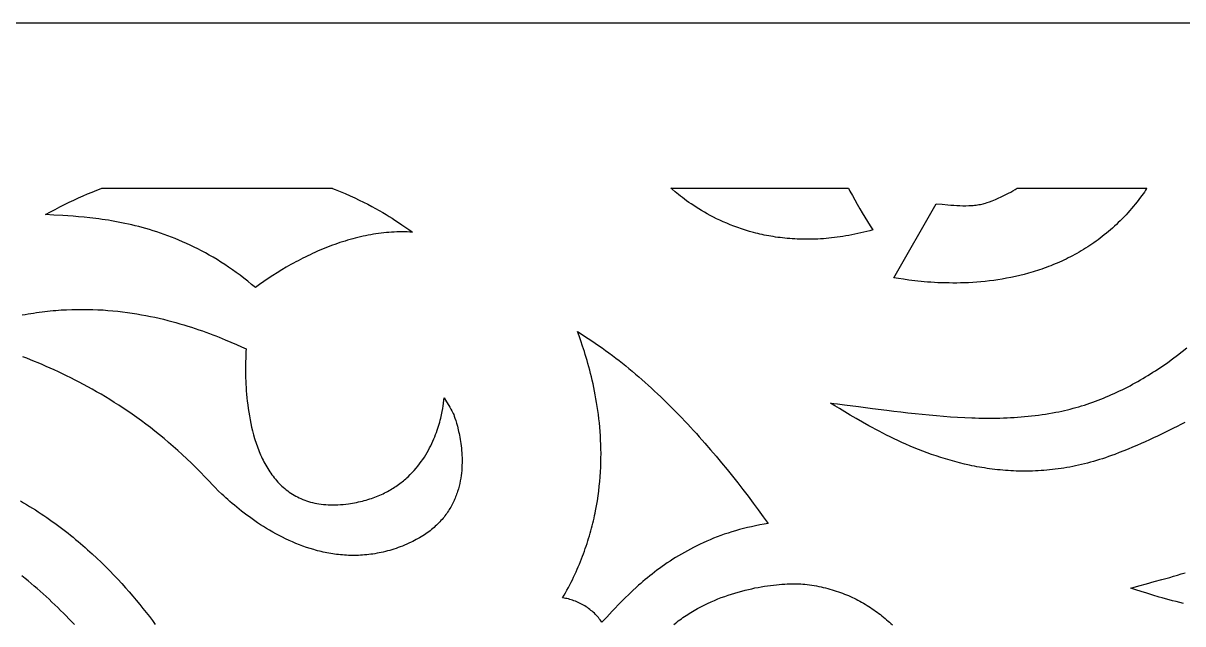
# Model space of a CAD drawing. Extents: x -1000 to 1000, y -1450 to 1450.
# Drawn here: x -99.7 to 251.4, y 1268 to 1450 of the extents above; entities that cross this region are included whole.
import ezdxf

# ---------------------------------------------------------------- set-up
doc = ezdxf.new("R2010")
doc.units = 0
doc.layers.add('LAYER_1', color=18, linetype='CONTINUOUS')

msp = doc.modelspace()

# ---------------------------------------------------------------- linework, layer by layer
at = {"layer": 'LAYER_1'}
for points in [[(-1000, 1050), (1000, 1050), (1000, 1450), (-1000, 1450)], [(-6.03, 1399.95), (-5.24, 1399.64), (-3.68, 1399.01), (-2.17, 1398.37), (-0.71, 1397.73), (0.7, 1397.08), (2.07, 1396.42), (3.38, 1395.77), (4.65, 1395.12), (5.86, 1394.48), (7.02, 1393.85), (8.13, 1393.22), (9.18, 1392.61), (10.18, 1392.01), (11.13, 1391.44), (12.02, 1390.88), (12.86, 1390.34), (13.63, 1389.83), (15.02, 1388.9), (16.17, 1388.1), (17.09, 1387.45), (17.76, 1386.97), (18.18, 1386.68), (17.39, 1386.72), (16.6, 1386.75), (15.81, 1386.77), (15.03, 1386.77), (14.24, 1386.77), (13.45, 1386.74), (12.66, 1386.71), (11.87, 1386.67), (11.08, 1386.61), (10.29, 1386.54), (9.51, 1386.46), (8.72, 1386.37), (7.93, 1386.27), (7.14, 1386.16), (6.36, 1386.03), (5.57, 1385.9), (4.79, 1385.75), (4, 1385.6), (3.22, 1385.43), (2.44, 1385.26), (1.66, 1385.07), (0.88, 1384.88), (0.1, 1384.67), (-0.67, 1384.46), (-1.45, 1384.23), (-2.22, 1384), (-2.99, 1383.76), (-3.76, 1383.51), (-4.53, 1383.25), (-5.29, 1382.98), (-6.06, 1382.7), (-6.82, 1382.42), (-7.58, 1382.13), (-8.33, 1381.83), (-9.08, 1381.52), (-9.83, 1381.2), (-10.58, 1380.88), (-11.33, 1380.55), (-12.07, 1380.21), (-12.81, 1379.86), (-13.54, 1379.51), (-14.27, 1379.15), (-15, 1378.79), (-15.73, 1378.42), (-16.45, 1378.04), (-17.17, 1377.65), (-17.88, 1377.26), (-18.59, 1376.87), (-20, 1376.06), (-21.4, 1375.23), (-22.77, 1374.38), (-24.13, 1373.52), (-25.47, 1372.63), (-26.79, 1371.73), (-28.08, 1370.81), (-29.36, 1369.88), (-30.52, 1370.86), (-31.68, 1371.81), (-32.84, 1372.73), (-34, 1373.62), (-35.16, 1374.48), (-36.33, 1375.31), (-37.49, 1376.11), (-38.66, 1376.89), (-39.82, 1377.64), (-40.99, 1378.37), (-42.15, 1379.06), (-43.32, 1379.74), (-44.48, 1380.38), (-45.64, 1381.01), (-46.79, 1381.61), (-47.95, 1382.18), (-49.1, 1382.73), (-50.25, 1383.26), (-51.39, 1383.77), (-52.53, 1384.26), (-53.66, 1384.73), (-54.79, 1385.17), (-55.92, 1385.6), (-57.04, 1386), (-58.15, 1386.39), (-59.26, 1386.76), (-60.36, 1387.11), (-61.45, 1387.45), (-62.54, 1387.76), (-63.61, 1388.06), (-64.68, 1388.35), (-65.74, 1388.61), (-66.79, 1388.87), (-67.84, 1389.11), (-68.87, 1389.33), (-69.89, 1389.54), (-70.9, 1389.74), (-71.9, 1389.93), (-72.89, 1390.1), (-73.87, 1390.27), (-74.83, 1390.42), (-75.79, 1390.56), (-76.73, 1390.69), (-77.66, 1390.81), (-79.47, 1391.03), (-81.23, 1391.21), (-82.92, 1391.37), (-84.56, 1391.5), (-86.13, 1391.61), (-87.63, 1391.71), (-90.41, 1391.87), (-92.88, 1392.01), (-91.45, 1392.81), (-90.02, 1393.58), (-88.59, 1394.33), (-87.18, 1395.05), (-85.76, 1395.74), (-84.36, 1396.41), (-82.96, 1397.06), (-81.56, 1397.68), (-80.17, 1398.27), (-78.79, 1398.85), (-77.42, 1399.4), (-76.05, 1399.92), (-75.83, 1400), (-6.17, 1400)], [(150.67, 1399.13), (151.38, 1397.79), (152.1, 1396.45), (152.84, 1395.12), (153.6, 1393.8), (154.37, 1392.5), (155.16, 1391.2), (155.96, 1389.92), (156.78, 1388.65), (157.62, 1387.39), (156.68, 1387.13), (155.75, 1386.89), (154.83, 1386.66), (153.91, 1386.44), (153, 1386.24), (152.1, 1386.05), (151.2, 1385.87), (150.31, 1385.7), (149.43, 1385.54), (148.55, 1385.4), (147.68, 1385.27), (146.82, 1385.15), (145.96, 1385.04), (145.11, 1384.94), (144.27, 1384.85), (143.43, 1384.77), (142.6, 1384.71), (141.78, 1384.65), (140.96, 1384.6), (140.15, 1384.57), (139.35, 1384.54), (138.55, 1384.52), (137.76, 1384.52), (136.98, 1384.52), (136.21, 1384.53), (135.44, 1384.55), (134.67, 1384.58), (133.92, 1384.62), (133.17, 1384.66), (132.43, 1384.72), (131.69, 1384.78), (130.96, 1384.85), (130.24, 1384.93), (129.53, 1385.02), (128.82, 1385.11), (128.12, 1385.21), (127.42, 1385.32), (126.73, 1385.43), (126.05, 1385.55), (125.38, 1385.68), (124.71, 1385.81), (124.05, 1385.96), (123.4, 1386.1), (122.75, 1386.25), (122.11, 1386.41), (121.48, 1386.58), (120.23, 1386.92), (119.02, 1387.28), (117.83, 1387.67), (116.67, 1388.07), (115.53, 1388.48), (114.43, 1388.91), (113.35, 1389.36), (112.3, 1389.81), (111.27, 1390.28), (110.28, 1390.75), (109.31, 1391.24), (108.38, 1391.72), (107.47, 1392.22), (106.59, 1392.72), (105.73, 1393.22), (104.91, 1393.72), (104.11, 1394.22), (103.34, 1394.72), (102.6, 1395.22), (101.89, 1395.71), (101.21, 1396.19), (100.56, 1396.67), (99.94, 1397.14), (99.34, 1397.6), (98.77, 1398.05), (98.24, 1398.48), (97.73, 1398.91), (96.8, 1399.7), (96.46, 1400), (150.23, 1400)], [(240.49, 1399.96), (240.15, 1399.4), (239.8, 1398.85), (239.44, 1398.31), (239.06, 1397.78), (238.68, 1397.26), (238.15, 1396.55), (237.61, 1395.86), (237.06, 1395.18), (236.51, 1394.51), (235.95, 1393.85), (235.39, 1393.2), (234.82, 1392.57), (234.25, 1391.95), (233.67, 1391.34), (233.09, 1390.74), (232.51, 1390.15), (231.92, 1389.57), (231.32, 1389.01), (230.73, 1388.45), (230.12, 1387.91), (229.52, 1387.37), (228.91, 1386.85), (228.3, 1386.34), (227.68, 1385.84), (227.06, 1385.35), (226.44, 1384.87), (225.81, 1384.4), (225.18, 1383.94), (224.55, 1383.5), (223.91, 1383.06), (223.28, 1382.63), (222.64, 1382.21), (221.99, 1381.8), (221.35, 1381.4), (220.7, 1381.01), (220.05, 1380.63), (219.4, 1380.26), (218.74, 1379.9), (218.09, 1379.54), (217.43, 1379.2), (216.77, 1378.86), (216.11, 1378.54), (215.45, 1378.22), (214.78, 1377.91), (214.12, 1377.61), (213.45, 1377.32), (212.79, 1377.04), (212.12, 1376.76), (211.45, 1376.49), (210.78, 1376.23), (210.11, 1375.98), (209.44, 1375.74), (208.77, 1375.5), (208.1, 1375.28), (207.43, 1375.06), (206.76, 1374.84), (206.09, 1374.64), (204.75, 1374.25), (203.41, 1373.89), (202.08, 1373.55), (200.75, 1373.24), (199.42, 1372.96), (198.1, 1372.7), (196.78, 1372.47), (195.48, 1372.26), (194.18, 1372.07), (192.88, 1371.91), (191.6, 1371.77), (190.33, 1371.64), (189.07, 1371.54), (187.83, 1371.45), (186.59, 1371.38), (185.37, 1371.33), (184.17, 1371.29), (182.98, 1371.27), (181.81, 1371.27), (180.66, 1371.28), (179.52, 1371.3), (178.41, 1371.33), (177.31, 1371.38), (176.24, 1371.43), (175.19, 1371.5), (174.16, 1371.57), (173.16, 1371.66), (172.18, 1371.75), (171.23, 1371.84), (170.3, 1371.94), (169.4, 1372.05), (168.53, 1372.16), (166.88, 1372.4), (165.35, 1372.64), (163.95, 1372.88), (176.76, 1395.29), (178.54, 1395.13), (180.34, 1394.96), (181.24, 1394.89), (182.14, 1394.82), (183.04, 1394.77), (183.94, 1394.73), (184.84, 1394.71), (185.74, 1394.71), (186.63, 1394.73), (187.08, 1394.75), (187.52, 1394.78), (187.97, 1394.81), (188.41, 1394.85), (188.85, 1394.9), (189.29, 1394.96), (189.73, 1395.03), (190.17, 1395.11), (190.61, 1395.19), (191.04, 1395.29), (191.28, 1395.36), (191.68, 1395.48), (192.24, 1395.66), (192.93, 1395.91), (193.75, 1396.22), (194.69, 1396.6), (195.72, 1397.05), (196.28, 1397.3), (196.85, 1397.57), (197.45, 1397.86), (198.06, 1398.16), (198.68, 1398.49), (199.33, 1398.83), (199.98, 1399.19), (200.65, 1399.58), (201.32, 1399.98), (201.36, 1400), (240.52, 1400)], [(69.24, 1355.9), (70.32, 1355.21), (71.39, 1354.51), (72.46, 1353.79), (73.52, 1353.07), (74.57, 1352.34), (75.61, 1351.6), (76.65, 1350.85), (77.68, 1350.09), (78.71, 1349.32), (79.73, 1348.54), (80.74, 1347.75), (81.75, 1346.95), (82.75, 1346.15), (83.74, 1345.34), (84.73, 1344.52), (85.71, 1343.69), (86.69, 1342.85), (87.66, 1342), (88.62, 1341.15), (89.58, 1340.29), (90.53, 1339.42), (91.48, 1338.55), (92.42, 1337.67), (93.36, 1336.78), (94.29, 1335.88), (95.21, 1334.98), (96.13, 1334.08), (97.04, 1333.16), (97.95, 1332.24), (98.86, 1331.31), (99.75, 1330.38), (100.64, 1329.44), (101.53, 1328.5), (102.41, 1327.55), (103.29, 1326.6), (104.16, 1325.64), (105.03, 1324.68), (106.75, 1322.73), (108.44, 1320.78), (110.12, 1318.8), (111.78, 1316.81), (113.43, 1314.8), (115.05, 1312.78), (116.66, 1310.75), (118.24, 1308.71), (119.82, 1306.66), (121.37, 1304.6), (122.91, 1302.54), (124.43, 1300.47), (125.94, 1298.39), (124.64, 1298.19), (123.35, 1297.96), (122.09, 1297.71), (120.84, 1297.45), (119.61, 1297.17), (118.4, 1296.87), (117.21, 1296.55), (116.03, 1296.22), (114.88, 1295.87), (113.74, 1295.51), (112.62, 1295.13), (111.52, 1294.74), (110.43, 1294.34), (109.36, 1293.92), (108.31, 1293.49), (107.28, 1293.05), (106.26, 1292.59), (105.26, 1292.13), (104.28, 1291.65), (103.32, 1291.17), (102.37, 1290.68), (101.43, 1290.18), (100.52, 1289.67), (99.62, 1289.15), (98.73, 1288.62), (97.86, 1288.09), (97.01, 1287.56), (96.18, 1287.01), (95.36, 1286.47), (94.55, 1285.91), (93.76, 1285.36), (92.99, 1284.8), (92.23, 1284.24), (91.48, 1283.68), (90.75, 1283.11), (90.04, 1282.55), (89.34, 1281.98), (88.65, 1281.41), (87.98, 1280.85), (87.32, 1280.28), (86.68, 1279.72), (86.05, 1279.16), (84.84, 1278.05), (83.68, 1276.95), (82.57, 1275.87), (81.51, 1274.82), (80.51, 1273.79), (79.56, 1272.8), (78.66, 1271.84), (77, 1270.06), (75.54, 1268.48), (75.29, 1268.84), (75.03, 1269.2), (74.77, 1269.55), (74.48, 1269.89), (74.19, 1270.23), (73.89, 1270.56), (73.58, 1270.88), (73.26, 1271.2), (72.93, 1271.51), (72.58, 1271.81), (72.24, 1272.1), (71.88, 1272.38), (71.51, 1272.66), (71.14, 1272.92), (70.76, 1273.18), (70.38, 1273.42), (69.98, 1273.66), (69.59, 1273.89), (69.18, 1274.1), (68.78, 1274.31), (68.36, 1274.5), (67.95, 1274.69), (67.53, 1274.86), (67.1, 1275.02), (66.68, 1275.17), (66.25, 1275.3), (65.82, 1275.43), (65.39, 1275.54), (64.95, 1275.64), (64.52, 1275.72), (64.09, 1275.79), (63.65, 1275.85), (64.11, 1276.65), (64.55, 1277.44), (64.98, 1278.23), (65.4, 1279.02), (65.81, 1279.81), (66.21, 1280.6), (66.6, 1281.39), (66.98, 1282.18), (67.35, 1282.97), (67.71, 1283.76), (68.06, 1284.55), (68.41, 1285.33), (68.74, 1286.12), (69.06, 1286.9), (69.37, 1287.68), (69.67, 1288.47), (69.97, 1289.25), (70.25, 1290.03), (70.53, 1290.8), (70.79, 1291.58), (71.05, 1292.36), (71.3, 1293.13), (71.54, 1293.9), (71.77, 1294.68), (72, 1295.44), (72.21, 1296.21), (72.42, 1296.98), (72.62, 1297.74), (72.81, 1298.51), (72.99, 1299.27), (73.17, 1300.03), (73.33, 1300.79), (73.49, 1301.54), (73.64, 1302.29), (73.93, 1303.79), (74.18, 1305.29), (74.4, 1306.77), (74.6, 1308.24), (74.77, 1309.7), (74.91, 1311.16), (75.03, 1312.6), (75.13, 1314.03), (75.2, 1315.45), (75.25, 1316.85), (75.27, 1318.25), (75.28, 1319.63), (75.26, 1321), (75.23, 1322.35), (75.17, 1323.69), (75.1, 1325.02), (75.01, 1326.33), (74.9, 1327.62), (74.78, 1328.9), (74.65, 1330.16), (74.49, 1331.41), (74.33, 1332.64), (74.15, 1333.85), (73.96, 1335.05), (73.76, 1336.22), (73.55, 1337.38), (73.33, 1338.51), (73.11, 1339.63), (72.87, 1340.73), (72.63, 1341.81), (72.38, 1342.86), (72.12, 1343.9), (71.86, 1344.91), (71.6, 1345.9), (71.33, 1346.87), (71.06, 1347.82), (70.79, 1348.74), (70.52, 1349.64), (70.25, 1350.51), (69.7, 1352.19), (69.17, 1353.76), (68.66, 1355.23), (68.16, 1356.58)]]:
    msp.add_lwpolyline(points, close=True, dxfattribs=at)
for points in [[(-99.94, 1361.59), (-99.07, 1361.75), (-98.22, 1361.9), (-97.36, 1362.05), (-96.51, 1362.18), (-95.66, 1362.31), (-94.82, 1362.43), (-93.97, 1362.54), (-93.13, 1362.64), (-92.3, 1362.74), (-91.46, 1362.82), (-90.63, 1362.9), (-89.81, 1362.98), (-88.98, 1363.04), (-88.16, 1363.1), (-87.34, 1363.15), (-86.53, 1363.19), (-84.91, 1363.25), (-83.31, 1363.29), (-81.72, 1363.3), (-80.14, 1363.29), (-78.58, 1363.25), (-77.04, 1363.18), (-75.51, 1363.1), (-74, 1362.99), (-72.5, 1362.86), (-71.02, 1362.71), (-69.56, 1362.54), (-68.11, 1362.35), (-66.69, 1362.14), (-65.27, 1361.92), (-63.88, 1361.68), (-62.51, 1361.43), (-61.15, 1361.16), (-59.82, 1360.88), (-58.5, 1360.58), (-57.21, 1360.28), (-55.93, 1359.96), (-54.67, 1359.63), (-53.44, 1359.3), (-52.22, 1358.95), (-51.03, 1358.6), (-49.86, 1358.24), (-48.71, 1357.88), (-47.59, 1357.51), (-46.48, 1357.13), (-45.4, 1356.76), (-44.35, 1356.38), (-43.31, 1356), (-42.3, 1355.62), (-41.32, 1355.24), (-40.36, 1354.86), (-38.51, 1354.11), (-36.77, 1353.37), (-35.13, 1352.66), (-33.6, 1351.97), (-32.18, 1351.32), (-32.23, 1350.43), (-32.27, 1349.61), (-32.31, 1348.56), (-32.34, 1347.31), (-32.36, 1345.87), (-32.36, 1345.09), (-32.35, 1344.26), (-32.34, 1343.4), (-32.32, 1342.5), (-32.28, 1341.57), (-32.24, 1340.61), (-32.18, 1339.62), (-32.12, 1338.61), (-32.03, 1337.57), (-31.94, 1336.52), (-31.82, 1335.44), (-31.69, 1334.35), (-31.55, 1333.24), (-31.38, 1332.12), (-31.19, 1330.99), (-30.99, 1329.86), (-30.76, 1328.72), (-30.51, 1327.58), (-30.23, 1326.44), (-29.93, 1325.3), (-29.6, 1324.17), (-29.43, 1323.6), (-29.25, 1323.04), (-29.06, 1322.48), (-28.87, 1321.93), (-28.67, 1321.37), (-28.46, 1320.82), (-28.24, 1320.27), (-28.02, 1319.73), (-27.79, 1319.19), (-27.55, 1318.66), (-27.3, 1318.13), (-27.05, 1317.61), (-26.78, 1317.09), (-26.51, 1316.57), (-26.23, 1316.07), (-25.94, 1315.57), (-25.64, 1315.07), (-25.34, 1314.58), (-25.02, 1314.1), (-24.7, 1313.63), (-24.36, 1313.16), (-24.02, 1312.71), (-23.67, 1312.26), (-23.3, 1311.82), (-22.93, 1311.39), (-22.55, 1310.96), (-22.16, 1310.55), (-21.76, 1310.15), (-21.34, 1309.76), (-20.92, 1309.37), (-20.49, 1309), (-20.05, 1308.64), (-19.59, 1308.29), (-19.13, 1307.95), (-18.65, 1307.63), (-18.16, 1307.31), (-17.67, 1307.01), (-17.16, 1306.72), (-16.63, 1306.45), (-16.1, 1306.19), (-15.56, 1305.94), (-15, 1305.7), (-14.43, 1305.48), (-13.85, 1305.28), (-13.26, 1305.08), (-12.65, 1304.91), (-12.04, 1304.75), (-11.41, 1304.6), (-10.76, 1304.47), (-10.11, 1304.36), (-9.44, 1304.26), (-8.76, 1304.19), (-8.06, 1304.12), (-7.35, 1304.08), (-6.63, 1304.05), (-5.9, 1304.04), (-5.15, 1304.05), (-4.39, 1304.08), (-3.61, 1304.13), (-2.82, 1304.19), (-2.01, 1304.28), (-1.19, 1304.39), (-0.56, 1304.48), (0.06, 1304.58), (0.67, 1304.69), (1.27, 1304.81), (1.87, 1304.93), (2.45, 1305.07), (3.03, 1305.21), (3.6, 1305.35), (4.16, 1305.51), (4.7, 1305.67), (5.25, 1305.84), (5.78, 1306.02), (6.3, 1306.2), (6.82, 1306.39), (7.33, 1306.59), (7.83, 1306.79), (8.32, 1307), (8.8, 1307.22), (9.27, 1307.44), (9.74, 1307.67), (10.2, 1307.9), (10.65, 1308.14), (11.09, 1308.38), (11.53, 1308.63), (11.96, 1308.88), (12.38, 1309.14), (12.79, 1309.41), (13.19, 1309.67), (13.59, 1309.95), (13.98, 1310.22), (14.37, 1310.51), (14.74, 1310.79), (15.11, 1311.08), (15.47, 1311.38), (15.83, 1311.67), (16.18, 1311.97), (16.52, 1312.28), (16.85, 1312.59), (17.5, 1313.21), (18.12, 1313.85), (18.72, 1314.5), (19.29, 1315.15), (19.84, 1315.82), (20.36, 1316.49), (20.86, 1317.17), (21.33, 1317.85), (21.79, 1318.54), (22.22, 1319.23), (22.63, 1319.92), (23.02, 1320.61), (23.39, 1321.3), (23.74, 1321.99), (24.07, 1322.67), (24.38, 1323.36), (24.67, 1324.03), (24.95, 1324.7), (25.21, 1325.37), (25.45, 1326.02), (25.68, 1326.67), (25.89, 1327.3), (26.09, 1327.93), (26.27, 1328.54), (26.44, 1329.14), (26.59, 1329.72), (26.74, 1330.28), (26.99, 1331.36), (27.19, 1332.36), (27.36, 1333.28), (27.49, 1334.09), (27.6, 1334.81), (27.72, 1335.89), (27.78, 1336.44), (28.47, 1335.32), (29.16, 1334.2), (29.5, 1333.64), (29.84, 1333.07), (30.16, 1332.5), (30.46, 1331.91), (30.55, 1331.72), (30.68, 1331.39), (30.85, 1330.93), (31.06, 1330.33), (31.29, 1329.62), (31.54, 1328.8), (31.8, 1327.87), (32.05, 1326.84), (32.18, 1326.3), (32.3, 1325.73), (32.42, 1325.14), (32.54, 1324.53), (32.65, 1323.9), (32.75, 1323.26), (32.84, 1322.6), (32.93, 1321.92), (33.01, 1321.23), (33.07, 1320.52), (33.13, 1319.8), (33.17, 1319.07), (33.19, 1318.33), (33.21, 1317.58), (33.2, 1316.82), (33.18, 1316.05), (33.14, 1315.27), (33.09, 1314.49), (33.01, 1313.7), (32.92, 1312.91), (32.8, 1312.11), (32.66, 1311.31), (32.49, 1310.51), (32.3, 1309.71), (32.09, 1308.91), (31.84, 1308.11), (31.71, 1307.71), (31.57, 1307.31), (31.43, 1306.91), (31.27, 1306.52), (31.11, 1306.12), (30.95, 1305.72), (30.77, 1305.33), (30.59, 1304.94), (30.4, 1304.55), (30.2, 1304.16), (29.99, 1303.77), (29.77, 1303.39), (29.55, 1303), (29.32, 1302.62), (29.08, 1302.24), (28.83, 1301.87), (28.57, 1301.49), (28.3, 1301.12), (28.02, 1300.75), (27.74, 1300.38), (27.44, 1300.02), (27.14, 1299.66), (26.82, 1299.3), (26.5, 1298.95), (26.16, 1298.6), (25.82, 1298.25), (25.46, 1297.9), (25.1, 1297.56), (24.72, 1297.23), (24.33, 1296.9), (23.94, 1296.57), (23.53, 1296.24), (23.11, 1295.92), (22.68, 1295.61), (22.24, 1295.3), (21.79, 1294.99), (21.33, 1294.69), (20.85, 1294.39), (20.37, 1294.1), (19.87, 1293.82), (19.36, 1293.53), (18.84, 1293.26), (18.3, 1292.99), (17.75, 1292.72), (17.1, 1292.42), (16.45, 1292.13), (15.8, 1291.86), (15.15, 1291.59), (14.51, 1291.34), (13.86, 1291.1), (13.21, 1290.88), (12.57, 1290.66), (11.93, 1290.46), (11.29, 1290.27), (10.64, 1290.09), (10.01, 1289.93), (9.37, 1289.77), (8.73, 1289.63), (8.1, 1289.5), (7.47, 1289.38), (6.84, 1289.27), (6.21, 1289.17), (5.58, 1289.08), (4.95, 1289), (4.33, 1288.93), (3.71, 1288.87), (3.09, 1288.83), (2.47, 1288.79), (1.85, 1288.76), (1.24, 1288.74), (0.62, 1288.73), (0.01, 1288.74), (-0.59, 1288.75), (-1.2, 1288.76), (-1.8, 1288.79), (-2.4, 1288.83), (-3, 1288.87), (-3.6, 1288.93), (-4.2, 1288.99), (-4.79, 1289.06), (-5.38, 1289.14), (-5.96, 1289.22), (-6.55, 1289.32), (-7.13, 1289.42), (-7.71, 1289.53), (-8.29, 1289.64), (-8.86, 1289.77), (-9.43, 1289.9), (-10, 1290.04), (-10.57, 1290.18), (-11.13, 1290.33), (-11.69, 1290.49), (-12.8, 1290.82), (-13.9, 1291.18), (-14.98, 1291.56), (-16.06, 1291.96), (-17.12, 1292.38), (-18.16, 1292.82), (-19.19, 1293.28), (-20.21, 1293.76), (-21.21, 1294.25), (-22.2, 1294.76), (-23.18, 1295.28), (-24.13, 1295.81), (-25.08, 1296.36), (-26, 1296.91), (-26.91, 1297.48), (-27.8, 1298.05), (-28.68, 1298.63), (-29.53, 1299.21), (-30.37, 1299.8), (-31.2, 1300.39), (-32, 1300.98), (-32.78, 1301.58), (-33.55, 1302.17), (-34.29, 1302.76), (-35.01, 1303.35), (-35.72, 1303.94), (-36.4, 1304.52), (-37.07, 1305.1), (-37.71, 1305.67), (-38.33, 1306.22), (-38.93, 1306.77), (-39.5, 1307.31), (-40.59, 1308.35), (-41.58, 1309.34), (-42.47, 1310.26), (-43.27, 1311.1), (-44.63, 1312.55), (-46, 1313.96), (-47.37, 1315.35), (-48.74, 1316.7), (-50.12, 1318.01), (-51.49, 1319.3), (-52.87, 1320.55), (-54.25, 1321.78), (-55.63, 1322.97), (-57.01, 1324.14), (-58.39, 1325.27), (-59.77, 1326.38), (-61.15, 1327.46), (-62.53, 1328.51), (-63.9, 1329.53), (-65.28, 1330.52), (-66.64, 1331.49), (-68.01, 1332.44), (-69.37, 1333.35), (-70.73, 1334.25), (-72.08, 1335.11), (-73.43, 1335.96), (-74.77, 1336.78), (-76.11, 1337.57), (-77.44, 1338.35), (-78.76, 1339.1), (-80.07, 1339.83), (-81.38, 1340.54), (-82.68, 1341.22), (-83.97, 1341.89), (-85.25, 1342.54), (-86.52, 1343.17), (-87.78, 1343.77), (-89.03, 1344.36), (-90.27, 1344.93), (-91.5, 1345.49), (-92.72, 1346.02), (-93.92, 1346.54), (-95.11, 1347.05), (-96.29, 1347.53), (-97.46, 1348), (-98.61, 1348.46), (-99.74, 1348.9)], [(252.02, 1329.05), (250.89, 1328.45), (249.75, 1327.85), (248.59, 1327.25), (247.42, 1326.65), (246.23, 1326.06), (245.03, 1325.48), (243.82, 1324.9), (242.59, 1324.32), (241.34, 1323.75), (240.08, 1323.18), (238.8, 1322.62), (237.51, 1322.06), (236.2, 1321.51), (234.88, 1320.96), (233.54, 1320.42), (232.18, 1319.88), (230.81, 1319.35), (229.89, 1319.01), (228.97, 1318.67), (228.05, 1318.35), (227.13, 1318.05), (226.22, 1317.76), (225.3, 1317.48), (224.39, 1317.21), (223.49, 1316.95), (222.58, 1316.71), (221.68, 1316.48), (220.79, 1316.26), (219.89, 1316.06), (219, 1315.87), (218.11, 1315.68), (217.22, 1315.51), (216.34, 1315.36), (215.46, 1315.21), (214.58, 1315.07), (213.71, 1314.95), (212.84, 1314.84), (211.97, 1314.73), (211.1, 1314.64), (210.24, 1314.56), (209.38, 1314.49), (208.53, 1314.43), (207.68, 1314.38), (206.83, 1314.34), (205.98, 1314.3), (205.14, 1314.28), (204.3, 1314.27), (203.47, 1314.27), (202.64, 1314.27), (201.81, 1314.29), (200.99, 1314.31), (200.17, 1314.34), (199.35, 1314.39), (198.54, 1314.44), (197.73, 1314.49), (196.93, 1314.56), (196.12, 1314.63), (195.33, 1314.71), (194.53, 1314.8), (193.74, 1314.9), (192.96, 1315.01), (192.18, 1315.12), (191.4, 1315.24), (190.63, 1315.36), (189.86, 1315.49), (189.09, 1315.63), (188.33, 1315.78), (187.57, 1315.93), (186.82, 1316.09), (185.33, 1316.42), (183.85, 1316.78), (182.4, 1317.16), (180.96, 1317.56), (179.54, 1317.98), (178.14, 1318.41), (176.75, 1318.87), (175.39, 1319.34), (174.04, 1319.82), (172.72, 1320.32), (171.41, 1320.83), (170.13, 1321.35), (168.86, 1321.88), (167.62, 1322.42), (166.39, 1322.97), (165.19, 1323.52), (164.01, 1324.08), (162.85, 1324.64), (161.72, 1325.21), (160.61, 1325.77), (159.51, 1326.34), (158.45, 1326.91), (157.4, 1327.47), (156.38, 1328.03), (154.41, 1329.14), (152.54, 1330.22), (150.77, 1331.27), (147.53, 1333.21), (146.07, 1334.09), (144.72, 1334.89), (146.85, 1334.64), (148.97, 1334.38), (153.24, 1333.85), (157.51, 1333.3), (161.8, 1332.75), (163.94, 1332.48), (166.09, 1332.22), (168.23, 1331.97), (170.38, 1331.73), (172.53, 1331.5), (174.67, 1331.29), (176.82, 1331.09), (178.97, 1330.91), (181.12, 1330.75), (183.26, 1330.62), (185.4, 1330.5), (187.55, 1330.42), (188.62, 1330.38), (189.69, 1330.36), (190.76, 1330.34), (191.83, 1330.33), (192.89, 1330.33), (193.96, 1330.33), (195.03, 1330.35), (196.09, 1330.37), (197.16, 1330.4), (198.22, 1330.44), (199.29, 1330.49), (200.35, 1330.55), (201.41, 1330.62), (202.47, 1330.7), (203.53, 1330.79), (204.59, 1330.89), (205.65, 1331.01), (206.71, 1331.13), (207.76, 1331.26), (208.82, 1331.41), (209.87, 1331.57), (210.92, 1331.74), (211.97, 1331.92), (213.02, 1332.12), (213.9, 1332.29), (214.77, 1332.48), (215.64, 1332.67), (216.51, 1332.88), (217.37, 1333.09), (218.23, 1333.32), (219.09, 1333.55), (219.94, 1333.8), (220.79, 1334.05), (221.63, 1334.31), (222.48, 1334.59), (223.31, 1334.87), (224.15, 1335.16), (224.98, 1335.46), (225.81, 1335.77), (226.63, 1336.09), (227.45, 1336.42), (228.27, 1336.76), (229.08, 1337.1), (229.89, 1337.46), (230.7, 1337.82), (231.5, 1338.19), (232.3, 1338.57), (233.1, 1338.96), (233.89, 1339.36), (234.69, 1339.76), (235.47, 1340.17), (236.26, 1340.59), (237.04, 1341.02), (237.81, 1341.45), (238.59, 1341.9), (239.36, 1342.35), (240.13, 1342.8), (240.89, 1343.27), (241.65, 1343.74), (242.41, 1344.22), (243.17, 1344.71), (243.92, 1345.2), (244.67, 1345.7), (245.42, 1346.21), (246.16, 1346.72), (246.9, 1347.24), (248.37, 1348.3), (249.83, 1349.38), (251.28, 1350.49), (252.71, 1351.62)], [(-100.46, 1305.23), (-99.54, 1304.7), (-98.64, 1304.16), (-97.74, 1303.61), (-96.85, 1303.06), (-95.97, 1302.51), (-95.1, 1301.94), (-94.24, 1301.38), (-93.39, 1300.8), (-92.54, 1300.23), (-91.7, 1299.65), (-90.88, 1299.06), (-90.06, 1298.47), (-89.25, 1297.87), (-88.44, 1297.28), (-87.65, 1296.67), (-86.86, 1296.07), (-86.08, 1295.46), (-85.31, 1294.84), (-84.55, 1294.23), (-83.8, 1293.61), (-83.06, 1292.99), (-82.32, 1292.36), (-81.59, 1291.74), (-80.87, 1291.11), (-80.16, 1290.48), (-78.76, 1289.21), (-77.39, 1287.94), (-76.05, 1286.66), (-74.75, 1285.37), (-73.48, 1284.09), (-72.23, 1282.8), (-71.02, 1281.52), (-69.84, 1280.24), (-68.69, 1278.96), (-67.57, 1277.68), (-66.49, 1276.41), (-65.43, 1275.15), (-64.4, 1273.9), (-63.4, 1272.65), (-62.43, 1271.42), (-61.48, 1270.2), (-60.57, 1269), (-59.69, 1267.81)], [(-84.15, 1267.76), (-84.98, 1268.65), (-85.82, 1269.52), (-86.66, 1270.39), (-87.51, 1271.25), (-88.36, 1272.1), (-89.22, 1272.95), (-90.09, 1273.79), (-90.96, 1274.62), (-91.84, 1275.45), (-92.73, 1276.27), (-93.62, 1277.08), (-94.52, 1277.88), (-95.42, 1278.67), (-96.33, 1279.46), (-97.25, 1280.24), (-98.18, 1281.01), (-99.11, 1281.77), (-100.05, 1282.52)], [(251.7, 1274.22), (250.56, 1274.48), (249.45, 1274.75), (248.36, 1275.02), (247.29, 1275.29), (246.25, 1275.57), (245.23, 1275.85), (244.24, 1276.14), (242.33, 1276.7), (240.52, 1277.26), (238.82, 1277.81), (237.23, 1278.34), (235.75, 1278.85), (238.09, 1279.51), (240.43, 1280.16), (242.78, 1280.79), (245.13, 1281.43), (247.47, 1282.09), (248.63, 1282.43), (249.8, 1282.78), (250.96, 1283.13), (252.12, 1283.5)], [(97.29, 1267.79), (97.75, 1268.16), (98.21, 1268.53), (98.67, 1268.88), (99.14, 1269.23), (99.61, 1269.57), (100.09, 1269.91), (100.57, 1270.24), (101.05, 1270.56), (101.53, 1270.88), (102.02, 1271.19), (102.52, 1271.49), (103.51, 1272.08), (104.51, 1272.65), (105.52, 1273.19), (106.54, 1273.7), (107.56, 1274.2), (108.59, 1274.67), (109.62, 1275.12), (110.66, 1275.54), (111.7, 1275.95), (112.73, 1276.33), (113.77, 1276.69), (114.81, 1277.03), (115.84, 1277.35), (116.86, 1277.65), (117.88, 1277.93), (118.9, 1278.19), (119.9, 1278.44), (120.9, 1278.66), (121.88, 1278.87), (122.86, 1279.06), (123.82, 1279.24), (124.76, 1279.39), (125.7, 1279.53), (126.61, 1279.66), (127.5, 1279.77), (128.38, 1279.86), (129.24, 1279.95), (130.07, 1280.01), (130.89, 1280.07), (131.67, 1280.1), (132.44, 1280.13), (133.17, 1280.15), (133.88, 1280.15), (134.56, 1280.14), (135.21, 1280.12), (135.83, 1280.09), (136.42, 1280.05), (136.97, 1279.99), (137.7, 1279.91), (138.42, 1279.82), (139.13, 1279.72), (139.84, 1279.6), (140.54, 1279.48), (141.23, 1279.35), (141.92, 1279.21), (142.59, 1279.05), (143.27, 1278.89), (143.93, 1278.72), (144.59, 1278.54), (145.24, 1278.36), (145.88, 1278.16), (146.52, 1277.96), (147.15, 1277.74), (147.77, 1277.52), (148.39, 1277.29), (149, 1277.05), (149.61, 1276.8), (150.2, 1276.55), (150.79, 1276.29), (151.38, 1276.02), (151.96, 1275.74), (152.53, 1275.46), (153.09, 1275.17), (153.65, 1274.87), (154.2, 1274.56), (154.75, 1274.25), (155.29, 1273.94), (155.82, 1273.61), (156.35, 1273.28), (156.87, 1272.94), (157.38, 1272.6), (157.89, 1272.25), (158.39, 1271.9), (158.89, 1271.54), (159.38, 1271.17), (159.86, 1270.8), (160.34, 1270.43), (160.81, 1270.05), (161.28, 1269.66), (161.74, 1269.27), (162.19, 1268.87), (162.64, 1268.48), (163.08, 1268.07), (163.52, 1267.66)]]:
    msp.add_lwpolyline(points, dxfattribs=at)

doc.saveas('drawing.dxf')
